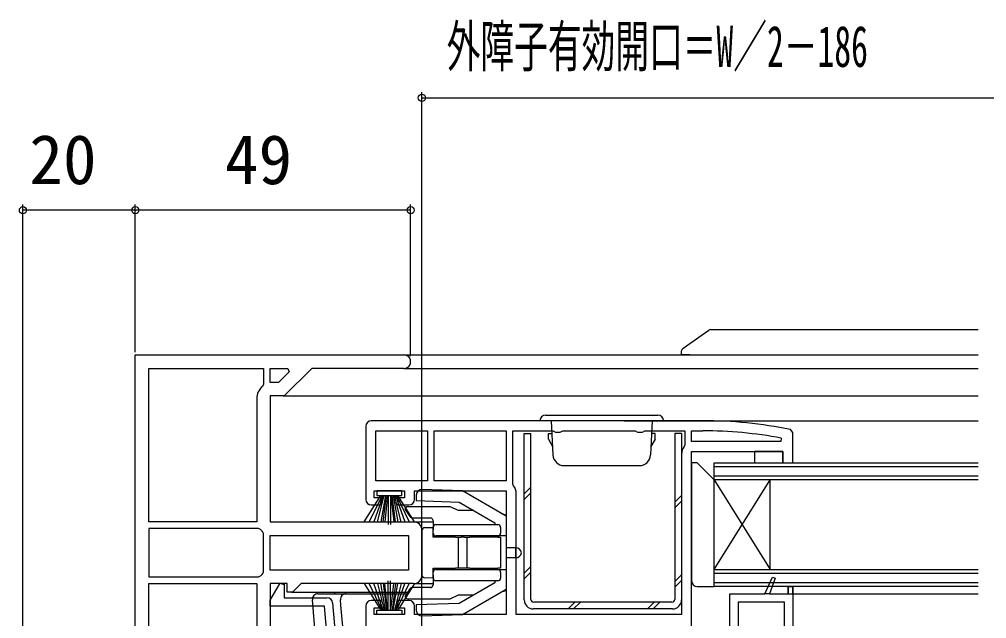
# Model space of a CAD drawing. Units: millimetres, scale not verified. Extents: x -525 to 525, y -783 to 779.
# Drawn here: x -290.6 to -118.5, y -500.7 to -394.1 of the extents above; entities that cross this region are included whole.
import ezdxf
from ezdxf.enums import TextEntityAlignment as Align

# ---------------------------------------------------------------- set-up
doc = ezdxf.new("R2010")
doc.units = ezdxf.units.MM
doc.header["$LTSCALE"] = 4
for name, color, linetype in [('0-2_YKK_11', 7, 'Continuous'), ('0-4_YKK_12', 2, 'Continuous'), ('0-5_YKK_13', 4, 'Continuous'), ('0-7_YKK_D', 6, 'Continuous')]:
    doc.layers.add(name, color=color, linetype=linetype)
doc.styles.add('ＭＳ ゴシック', font='')
doc.styles.get('ＭＳ ゴシック').set_extended_font_data('MS Gothic')

msp = doc.modelspace()

# ---------------------------------------------------------------- linework, layer by layer
at = {"layer": '0-2_YKK_11'}
for p, q in [((-169, -465.5), (-228, -465.5)), ((-229, -466.5), (-229, -479.5)), ((-155.05, -468.605), (-155.106, -469.2)), ((-172.8, -471.5), (-172.8, -500)), ((-219, -485), (-219, -493)), ((-234.895, -497.913), (-232.004, -530.957)), ((-229, -498.5), (-229, -511.5))]:
    msp.add_line(p, q, dxfattribs=at)
for points in [[(-270, -531.3), (-270, -453.8), (-222.2, -453.8)], [(-267.6, -483.5), (-267.6, -456.2), (-247.2, -456.2), (-247.2, -459.008), (-247.377, -459.389)], [(-222.2, -456.2), (-238.6, -456.2), (-243.5, -461.1), (-246, -461.1), (-246, -483.5), (-220.5, -483.5)], [(-248.4, -461.6), (-248.4, -483.5), (-267.6, -483.5)], [(-202.693, -477.077), (-202.8, -476.768), (-202.8, -467.3), (-195.666, -467.3), (-195.233, -467.55), (-194.367, -467.55), (-193.934, -467.3), (-181.066, -467.3), (-180.633, -467.55), (-179.767, -467.55), (-179.334, -467.3), (-172.2, -467.3), (-172.2, -469.768), (-172.307, -470.077)], [(-171, -505.3), (-171, -471), (-154.8, -471), (-154.8, -473), (-153, -473), (-153, -467.587), (-153.399, -467.097)], [(-155.106, -469.2), (-171, -469.2), (-171, -467.3), (-169, -467.3)], [(-228, -480.5), (-226.3, -480.5), (-226.3, -479.2), (-227.5, -479.2), (-227.5, -478), (-222.1, -478), (-222.1, -479.2), (-223.3, -479.2), (-223.3, -480.5), (-221.3, -480.5)], [(-220.3, -479.5), (-220.3, -478), (-204, -478), (-204, -500), (-220.3, -500), (-220.3, -498.5)], [(-172.8, -500), (-202.2, -500), (-202.2, -478.5)], [(-247.711, -484.876), (-248.092, -484.7), (-267.6, -484.7), (-267.6, -493.3)], [(-247.377, -492.789), (-247.2, -492.408), (-247.2, -485.592), (-247.377, -485.211)], [(-267.6, -493.3), (-248.092, -493.3), (-247.711, -493.124)], [(-173.52, -510.088), (-177.5, -506.978), (-177.5, -505.5), (-176.5, -505.5), (-176, -506.001), (-175.808, -506.397), (-173.5, -508.2), (-170.795, -508.2), (-170.298, -507.75), (-169.8, -507.3), (-164.2, -507.3), (-164.2, -496.3), (-158, -496.3), (-156.616, -493.333), (-156.155, -493.52), (-157.117, -496.3), (-153.8, -496.3), (-153.8, -495), (-153, -495), (-153, -512)], [(-235.037, -513.5), (-236.349, -498.5), (-246, -498.5), (-246, -497.464), (-244.25, -494.433), (-243.5, -494.634), (-243.5, -497), (-235.891, -497)], [(-220.5, -494.5), (-240.5, -494.5), (-242, -496), (-243, -496), (-243, -494.5), (-246, -494.5), (-246, -545.5), (-243, -545.5), (-243, -544), (-242, -544), (-240.5, -545.5), (-220.5, -545.5)], [(-221.3, -497.5), (-223.3, -497.5), (-223.3, -498.8), (-222.1, -498.8), (-222.1, -500), (-227.5, -500), (-227.5, -498.8), (-226.3, -498.8), (-226.3, -497.5), (-228, -497.5)]]:
    msp.add_lwpolyline(points, dxfattribs=at)
for points in [[(-246, -456.2), (-242.867, -456.2), (-242.611, -456.817), (-244.494, -458.7), (-246, -458.7)], [(-227.2, -467.3), (-218, -467.3), (-218, -476.2), (-227.2, -476.2)], [(-216.8, -467.3), (-204, -467.3), (-204, -476.2), (-216.8, -476.2)], [(-246, -485.9), (-221.4, -485.9), (-221.4, -492.1), (-246, -492.1)], [(-158, -496.3), (-156.616, -493.333), (-156.155, -493.52), (-157.117, -496.3)], [(-248.4, -511.8), (-267.6, -511.8), (-267.6, -494.5), (-248.4, -494.5)], [(-153.8, -495), (-153.8, -496.3), (-153, -496.3), (-153, -495)], [(-154.5, -497.8), (-162.7, -497.8), (-162.7, -503.6), (-154.5, -503.6)]]:
    msp.add_lwpolyline(points, close=True, dxfattribs=at)
for centre, radius, start, end in [((-222.2, -455), 1.2, 269.99999, 90.00001), ((-245.5, -461.6), 2.9, 130.32022, 180.00001), ((-228, -466.5), 1, 90.00001, 179.99999), ((-169, -542.5), 77, 78.31011, 90), ((-169, -542.5), 75.2, 79.30948, 90.00001), ((-170.5, -471.5), 2.3, 141.7868, 180), ((-204.5, -478.5), 2.3, 0, 38.2132), ((-228, -479.5), 1, 180.00001, 269.99999), ((-221.3, -479.5), 1, 270.00001, 359.99999), ((-220.5, -485), 1.5, 0.00001, 89.99999), ((-245.5, -483), 2.9, 220.32022, 229.67978), ((-245.5, -495), 2.9, 130.32022, 139.67978), ((-220.5, -493), 1.5, 270.00001, 359.99999), ((-235.891, -498), 1, 5.00001, 90.00002), ((-228, -498.5), 1, 90.00001, 179.99999), ((-221.3, -498.5), 1, 0.00001, 89.99999)]:
    msp.add_arc(centre, radius, start, end, dxfattribs=at)
at = {"layer": '0-4_YKK_12'}
for p, q in [((-222.2, -453.8), (-120, -453.8)), ((-222.2, -456.2), (-120, -456.2)), ((-243.707, -461.1), (-120, -461.1)), ((-183, -465.5), (-120, -465.5)), ((-167, -495), (-167, -473)), ((-167, -473), (-120, -473)), ((-120, -473.7), (-167, -473.7)), ((-167, -475.3), (-120, -475.3)), ((-120, -476), (-167, -476)), ((-167, -492), (-157, -476)), ((-220.5, -483.5), (-217, -483.5)), ((-167, -492), (-120, -492)), ((-120, -492.7), (-167, -492.7)), ((-220.5, -494.5), (-217, -494.5)), ((-167, -494.3), (-120, -494.3)), ((-120, -495), (-167, -495)), ((-242.207, -496), (-221.532, -496)), ((-153, -496.3), (-120, -496.3))]:
    msp.add_line(p, q, dxfattribs=at)
msp.add_lwpolyline([(-167, -476), (-157, -492), (-157, -476)], dxfattribs=at)
at = {"layer": '0-5_YKK_13'}
for p, q in [((-171.932, -452.202), (-167.929, -449.391)), ((-167.642, -449.3), (-120, -449.3)), ((-172.575, -452.654), (-171.932, -452.202)), ((-171.3, -453.8), (-120, -453.8)), ((-197, -464.5), (-177, -464.5)), ((-176, -465.5), (-198, -465.5)), ((-196, -465.5), (-195.68, -471.605)), ((-178, -465.5), (-178.32, -471.605)), ((-200.8, -497.4), (-200.8, -467.8)), ((-200.8, -467.8), (-199.6, -467.8)), ((-199.6, -497.3), (-199.6, -467.8)), ((-196.5, -468.7), (-196.5, -467.8)), ((-196.5, -468.8), (-196.5, -467.8)), ((-196.5, -467.8), (-195.88, -467.8)), ((-177.5, -467.8), (-178.121, -467.8)), ((-177.5, -468.8), (-177.5, -467.8)), ((-172.8, -467.8), (-172.8, -497.4)), ((-196.5, -468.8), (-195.76, -470.082)), ((-177.5, -468.8), (-178.24, -470.082)), ((-167, -476), (-170, -473)), ((-193.683, -473.5), (-180.317, -473.5)), ((-222.55, -478), (-227.05, -478)), ((-211.794, -478), (-219, -477.748)), ((-204, -482.5), (-211.794, -478)), ((-200.8, -478.517), (-199.6, -477.317)), ((-200.8, -479.517), (-199.6, -478.317)), ((-229.272, -483.5), (-226.3, -478.8)), ((-226.1, -478.8), (-228.358, -483.5)), ((-225.9, -478.8), (-227.564, -483.5)), ((-226.889, -483.5), (-225.7, -478.8)), ((-225.5, -478.8), (-226.332, -483.5)), ((-225.894, -483.5), (-225.3, -478.8)), ((-225.1, -478.8), (-225.576, -483.5)), ((-225, -478.8), (-225, -484)), ((-224.6, -478.8), (-224.6, -484)), ((-224.5, -478.8), (-224.025, -483.5)), ((-223.706, -483.5), (-224.3, -478.8)), ((-224.1, -478.8), (-223.268, -483.5)), ((-222.711, -483.5), (-223.9, -478.8)), ((-223.7, -478.8), (-222.036, -483.5)), ((-223.5, -478.8), (-221.242, -483.5)), ((-220.328, -483.5), (-223.3, -478.8)), ((-220, -478.748), (-220, -479.715)), ((-220, -479.715), (-212.362, -479.981)), ((-212.362, -479.981), (-206, -483.655)), ((-174, -480.002), (-172.8, -478.802)), ((-174, -481.002), (-172.8, -479.802)), ((-222, -481.3), (-221.148, -482.577)), ((-214, -480.8), (-221.5, -480.8)), ((-212.5, -481.5), (-214, -480.8)), ((-209.732, -481.5), (-212.5, -481.5)), ((-220.732, -482.8), (-217.5, -482.8)), ((-217, -483.3), (-217, -484.5)), ((-206, -483.655), (-206, -484)), ((-204, -482.304), (-204.634, -482.134)), ((-204, -482.5), (-204, -482.304)), ((-204, -482.5), (-204, -486)), ((-219, -492.974), (-219, -485.026)), ((-217, -485.5), (-217, -484.5)), ((-217, -486.25), (-217, -485)), ((-216.5, -484), (-212.857, -484)), ((-212.857, -484), (-205.5, -484)), ((-205, -484.5), (-205, -485.5)), ((-217, -485.5), (-217, -486.25)), ((-213, -486.25), (-217, -486.25)), ((-212.857, -486), (-216.5, -486)), ((-213, -486.25), (-212.5, -486.25)), ((-205.5, -486), (-212.857, -486)), ((-212.5, -491.75), (-212.5, -486.25)), ((-212.5, -486.25), (-212, -486.25)), ((-211.5, -486.25), (-212, -486.25)), ((-211.5, -486.25), (-211, -486.25)), ((-211, -486.25), (-210.5, -486.25)), ((-205.5, -486.25), (-210.5, -486.25)), ((-204, -486), (-205.5, -486)), ((-205.5, -486.25), (-205, -486.25)), ((-204, -486), (-204, -486.3)), ((-204, -486.3), (-204, -491.7)), ((-202.3, -488.111), (-204, -488.096)), ((-202.3, -489.889), (-202.3, -488.111)), ((-202.3, -488.111), (-202.291, -488.111)), ((-202.3, -489.889), (-204, -489.904)), ((-202.291, -489.889), (-202.3, -489.889)), ((-217, -491.75), (-213, -491.75)), ((-217, -493), (-217, -491.75)), ((-217, -491.75), (-217, -492.5)), ((-216.5, -492), (-212.857, -492)), ((-212.5, -491.75), (-213, -491.75)), ((-212.857, -492), (-205.5, -492)), ((-212, -491.75), (-212.5, -491.75)), ((-211.5, -491.75), (-212, -491.75)), ((-210.5, -491.75), (-211, -491.75)), ((-210.5, -491.75), (-205.5, -491.75)), ((-205.5, -492), (-204, -492)), ((-204, -491.7), (-204, -492)), ((-204, -492), (-204, -495.5)), ((-200.8, -492.659), (-199.6, -491.459)), ((-225, -499.2), (-225, -494)), ((-224.6, -499.2), (-224.6, -494)), ((-217, -493.5), (-218.509, -493.474)), ((-217, -493.5), (-217, -492.5)), ((-217, -493), (-217, -493.5)), ((-217, -493.5), (-217, -494.7)), ((-212.857, -494), (-216.5, -494)), ((-205.5, -494), (-212.857, -494)), ((-206, -494), (-206, -494.345)), ((-205, -492.5), (-205, -493.5)), ((-200.8, -493.659), (-199.6, -492.459)), ((-174, -494.144), (-172.8, -492.944)), ((-174, -495.144), (-172.8, -493.944)), ((-229.272, -494.5), (-226.3, -499.2)), ((-226.1, -499.2), (-228.358, -494.5)), ((-225.9, -499.2), (-227.564, -494.5)), ((-226.889, -494.5), (-225.7, -499.2)), ((-225.5, -499.2), (-226.332, -494.5)), ((-225.894, -494.5), (-225.3, -499.2)), ((-225.1, -499.2), (-225.576, -494.5)), ((-224.5, -499.2), (-224.025, -494.5)), ((-223.706, -494.5), (-224.3, -499.2)), ((-224.1, -499.2), (-223.268, -494.5)), ((-222.711, -494.5), (-223.9, -499.2)), ((-223.7, -499.2), (-222.036, -494.5)), ((-223.5, -499.2), (-221.242, -494.5)), ((-220.328, -494.5), (-223.3, -499.2)), ((-221.148, -495.423), (-222, -496.7)), ((-217.5, -495.2), (-220.732, -495.2)), ((-206, -494.345), (-212.362, -498.019)), ((-211.794, -500), (-204, -495.5)), ((-204.634, -495.866), (-204, -495.696)), ((-204, -495.696), (-204, -495.5)), ((-235.915, -526.887), (-238.496, -497.387)), ((-237.5, -496.3), (-232.5, -496.3)), ((-234.5, -496.3), (-234.5, -496)), ((-233.416, -498.3), (-233.496, -497.387)), ((-232.5, -496.3), (-221.733, -496.3)), ((-221.5, -497.2), (-214, -497.2)), ((-214, -497.2), (-212.5, -496.5)), ((-212.5, -496.5), (-209.732, -496.5)), ((-231.242, -523.148), (-233.416, -498.3)), ((-212.362, -498.019), (-220, -498.285)), ((-220, -498.285), (-220, -499.252)), ((-174.4, -499), (-199.2, -499)), ((-174.5, -497.8), (-199.1, -497.8)), ((-192.999, -499), (-191.799, -497.8)), ((-191.999, -499), (-190.799, -497.8)), ((-178.856, -499), (-177.656, -497.8)), ((-177.856, -499), (-176.656, -497.8)), ((-222.55, -500), (-227.05, -500)), ((-219, -500.252), (-211.794, -500))]:
    msp.add_line(p, q, dxfattribs=at)
for points in [[(-171.3, -453.8), (-172.8, -453.8), (-172.787, -453.054)], [(-172.8, -467.8), (-174, -467.8), (-174, -497.3)], [(-170, -473), (-171, -473), (-171, -494)], [(-170, -495), (-167, -495), (-167, -476)], [(-227.05, -478), (-227.05, -478.8), (-222.55, -478.8), (-222.55, -478)], [(-218.509, -484.526), (-217, -484.5), (-217, -485)], [(-211, -486.25), (-211, -491.75), (-211.5, -491.75)], [(-205, -486.25), (-205, -491.75), (-205.5, -491.75)], [(-227.05, -500), (-227.05, -499.2), (-222.55, -499.2), (-222.55, -500)]]:
    msp.add_lwpolyline(points, dxfattribs=at)
msp.add_lwpolyline([(-159.8, -471), (-159.8, -473), (-154.8, -473), (-154.8, -471)], close=True, dxfattribs=at)
for centre, radius, start, end in [((-167.642, -449.8), 0.5, 90, 125.08621), ((-172.287, -453.063), 0.5, 125.08621, 179), ((-197, -465.5), 1, 90, 180), ((-177, -465.5), 1, 0, 90), ((-193.683, -471.5), 2, 183, 270), ((-180.317, -471.5), 2, 270, 357), ((-219, -478.748), 1, 90, 180), ((-221.5, -481.3), 0.5, 90, 180), ((-220.732, -482.3), 0.5, 213.69007, 270), ((-217.5, -483.3), 0.5, 0, 90), ((-218.5, -485.026), 0.5, 91, 180), ((-216.5, -484.5), 0.5, 90, 180), ((-205.5, -484.5), 0.5, 0, 90), ((-216.5, -485.5), 0.5, 180, 270), ((-206.3, -486.5), 0.5, 90, 150), ((-205.5, -485.5), 0.5, 270, 0), ((-202.3, -489.111), 1, 6.36543, 89.5), ((-202.3, -488.889), 1, 270.5, 353.63457), ((-216.5, -492.5), 0.5, 90, 180), ((-206.3, -491.5), 0.5, 210, 270), ((-205.5, -492.5), 0.5, 0, 90), ((-218.5, -492.974), 0.5, 180, 269), ((-216.5, -493.5), 0.5, 180, 270), ((-205.5, -493.5), 0.5, 270, 0), ((-170, -494), 1, 180, 270), ((-220.732, -495.7), 0.5, 90, 146.30993), ((-217.5, -494.7), 0.5, 270, 0), ((-237.5, -497.3), 1, 90, 185), ((-232.5, -497.3), 1, 90, 185), ((-221.5, -496.7), 0.5, 180, 270), ((-199.2, -497.4), 1.6, 180, 270), ((-199.1, -497.3), 0.5, 180, 270), ((-174.5, -497.3), 0.5, 270, 0), ((-174.4, -497.4), 1.6, 270, 0), ((-219, -499.252), 1, 180, 270)]:
    msp.add_arc(centre, radius, start, end, dxfattribs=at)
at = {"layer": '0-7_YKK_D'}
for p, q in [((-219, -546), (-219, -407.05)), ((-219, -408.05), (-99, -408.05)), ((-290, -530.8), (-290, -427.05)), ((-270, -428.05), (-290, -428.05)), ((-270, -453.3), (-270, -427.05)), ((-270, -453.3), (-270, -427.05)), ((-221, -428.05), (-270, -428.05)), ((-221, -454), (-221, -427.05))]:
    msp.add_line(p, q, dxfattribs=at)
for centre in [(-219, -408.05), (-290, -428.05), (-270, -428.05), (-270, -428.05), (-221, -428.05)]:
    msp.add_circle(centre, 0.637, dxfattribs=at)

# ---------------------------------------------------------------- texts
at = {"layer": '0-7_YKK_D', "style": 'ＭＳ ゴシック', "width": 0.6}
msp.add_text('外障子有効開口＝W／2－186', height=7.331, dxfattribs=at).set_placement((-214.585, -404.743), align=Align.BOTTOM_LEFT)
at = {"layer": '0-7_YKK_D', "style": 'ＭＳ ゴシック'}
for s, p in [('20', (-288.864, -426.05)), ('49', (-254.057, -426.05))]:
    msp.add_text(s, height=8.798, dxfattribs=at).set_placement(p, align=Align.BOTTOM_LEFT)

doc.saveas('drawing.dxf')
